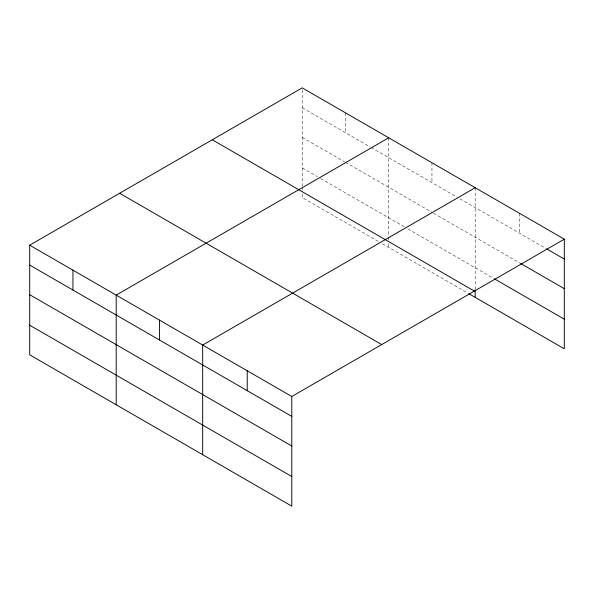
<?xml version="1.0" encoding="UTF-8"?>
<svg xmlns="http://www.w3.org/2000/svg" width="594" height="594" viewBox="0 0 594 594"><rect width="100%" height="100%" fill="white"/><g stroke="black" fill="none" stroke-linecap="round" stroke-linejoin="round"><path stroke-width="0.45" stroke-dasharray="2.97 2.23" d="M302.212 186.39L302.212 87.853M302.212 107.752L370.285 147.052M371.087 147.512L456.771 196.985M459.971 198.834L545.997 248.5M302.212 137.37L344.654 161.872M345.456 162.333L431.949 212.266M433.546 213.194L519.743 262.956M302.212 167.879L317.426 176.663M320.634 178.519L404.722 227.064M407.922 228.913L493.488 278.311M378.289 241.416L302.212 197.498L302.212 191.016M382.298 243.733L467.983 293.206M519.743 213.446L519.743 233.345M475.193 187.719L475.193 289.961M431.949 162.756L431.949 182.655M388.699 137.786L388.699 236.323M388.699 237.251L388.699 240.028M388.699 243.726L388.699 247.431M345.456 112.823L345.456 132.722M302.212 187.318L302.212 190.095"/><path stroke-width="0.89" d="M564.3 239.167L302.212 87.853L29.7 245.188L29.7 354.833L291.788 506.147L291.788 396.502L564.3 239.167L564.3 348.812L468.785 293.666M388.699 137.786L116.186 295.121L116.186 404.766M475.193 187.719L202.68 345.055L202.68 454.7M546.799 248.96L564.3 259.066M520.544 263.417L564.3 288.684M494.282 278.772L564.3 319.193M212.281 139.776L474.368 291.09M119.632 193.265L381.719 344.579M29.7 245.188L291.788 396.502M29.7 265.087L291.788 416.401M29.7 294.706L291.788 446.02M29.7 325.215L291.788 476.529M475.193 289.961L475.193 297.364M247.23 370.782L247.23 390.681M159.43 320.092L159.43 339.991M72.943 270.159L72.943 290.058"/></g></svg>
